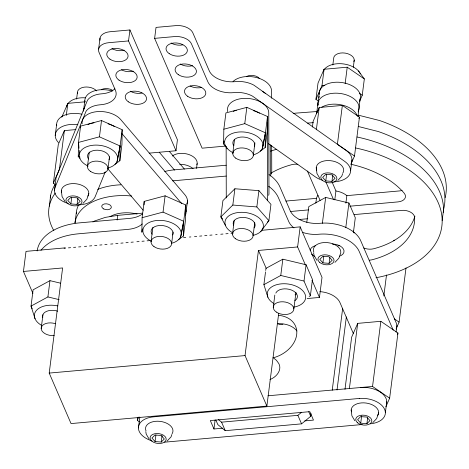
<?xml version="1.0" encoding="UTF-8"?>
<svg xmlns="http://www.w3.org/2000/svg" width="469" height="469" viewBox="0 0 469 469"><rect width="100%" height="100%" fill="white"/><g stroke="black" fill="none" stroke-linecap="round" stroke-linejoin="round"><path stroke-width="0.7" d="M80.568 127.521L80.592 126.114L101.515 120.539L122.186 129.708L121.934 144.452L119.853 160.738L115.028 164.332M119.853 160.738L120.111 145.994L122.186 129.708M141.855 232.419L142.107 217.68L144.188 201.389L165.111 195.813L185.783 204.982L185.531 219.727L183.449 236.013L178.625 239.606M144.124 204.9L144.188 201.389M183.449 236.013L183.707 221.268L185.783 204.982M227.078 148.268L223.584 143.954L223.836 129.215L225.917 112.929L246.841 107.354L267.512 116.517L267.26 131.261L265.178 147.547L260.354 151.147M265.178 147.547L265.436 132.809L267.512 116.517M32.93 293.377L23.45 271.451L26.012 251.366L65.179 247.867M55.236 135.389L56.632 124.42M49.28 206.196L50.681 195.233M55.723 184.798L53.366 183.18L58.308 144.417L64.364 130.611L75.943 129.579M54.463 190.748L55.864 179.779A20.747 12.622 7.3 0 1 56.438 176.532L87.457 100.243A20.747 12.622 7.3 0 1 101.111 93.864L102.389 93.753A20.747 12.622 7.3 0 0 114.858 88.782M64.364 130.611L59.422 169.379L53.366 183.18M66.311 115.397L67.847 103.356L85.211 101.808M41.19 328.47L42.943 314.717M35.058 318.762L31.036 306.099L47.902 296.936L49.978 280.65L60.542 283.182M76.594 99.076L77.42 92.592M80.592 126.114L78.511 142.406L78.259 157.144L78.528 155.022M278.715 313.274L266.873 406.078L71.042 423.577L49.204 373.084L62.617 267.951L23.45 271.451M70.889 203.933L67.782 200.404L70.842 197.355L77.022 197.83L80.135 201.359L77.068 204.408L70.889 203.933L71.722 197.414M83.5 110.971L84.813 100.688M77.068 204.408L77.901 197.895M76.383 212.158L74.993 223.021A55.459 33.745 7.3 0 1 131.736 196.013M98.625 49.016L100.026 38.048M87.439 166.595L89.286 152.114M79.009 148.239L78.511 142.406L99.44 136.831L101.515 120.539M108.022 168.371L109.5 156.787M149.195 153.14L176.022 150.748L128.529 40.926L129.931 29.963L110.027 31.74A13.83 8.419 7.3 0 0 100.049 40.258M117.127 220.055L117.725 215.365L142.494 213.155M225.313 146.105L202.116 148.181L154.629 38.364L156.025 27.395L175.928 25.619A13.83 8.419 7.3 0 1 192.847 32.877L209.25 70.807A20.747 12.622 7.3 0 0 234.635 81.7L235.919 81.588A20.747 12.622 7.3 0 1 253.864 85.141L346.099 150.414A20.747 12.622 7.3 0 1 351.703 161.858M141.943 231.709L142.306 228.878M151.036 241.869L152.882 227.389M142.107 217.68L163.036 212.105L165.111 195.813M139.662 422.006L137.306 420.388L137.675 417.492M138.419 427.957L139.821 416.988M176.022 150.748L177.417 139.78L129.931 29.963M171.619 243.646L173.096 232.061M155.069 441.564L151.956 438.034L155.022 434.986L161.195 435.461L164.308 438.99L161.242 442.038L155.069 441.564L155.901 435.05M186.082 211.806L187.483 200.843M161.242 442.038L162.075 435.525M196.54 168.43L197.15 163.628M223.584 143.954L223.942 141.122M232.765 153.404L234.518 139.651M225.618 225.806L220.846 216.889L232.823 205.047L234.899 188.761L258.917 190.654L270.959 204.39L268.884 220.676L260.828 231.434M223.836 129.215L244.765 123.64L246.841 107.354M232.501 234.043L234.254 220.289M222.681 428.215L213.964 428.988L215.101 420.083M253.348 155.18L254.919 142.875M253.084 235.667L254.749 222.634M267.318 222.224L268.884 220.676L256.836 206.946L258.917 190.654M266.873 406.078L245.035 355.584L258.448 250.452L297.616 246.952L305.372 264.891M267.922 297.299L263.895 284.636L265.524 271.891M265.706 270.472L265.976 268.35L282.842 259.187L306.081 264.762L312.46 279.506L310.378 295.792L309.13 296.472M273.257 307.365L274.828 295.054M263.895 284.636L280.761 275.473L282.842 259.187M312.413 127.052L313.145 121.295L319.201 107.489L342.358 105.419L359.459 117.156L354.5 156.03L351.035 163.916M318.891 101.38L315.942 99.358L318.023 83.072L324.079 69.271L347.236 67.202L364.331 78.933L362.256 95.219L359.371 101.791M297.616 246.952L300.178 226.867L261.737 230.302M318.052 105.22L318.228 103.848M318.492 101.791L318.668 100.419M319.014 97.675L319.19 96.309M316.352 129.807L319.201 107.489M315.942 99.358L321.998 85.557L324.079 69.271M293.84 308.919L295.968 292.269M306.796 222.394L308.813 206.589L325.679 197.426L348.924 203.007L355.297 217.745L353.462 232.114M310.378 295.792L304.006 281.054L306.081 264.762M332.826 65.003L333.652 58.508A10.347 6.296 7.3 0 1 345.219 53.108A10.347 6.296 7.3 0 1 353.907 61.674M315.842 203.141L316.452 198.346A17.289 10.523 7.3 0 1 318.023 195.333M325.791 180.911L322.678 177.382L325.744 174.333L331.917 174.808L335.03 178.337L331.964 181.386L325.791 180.911L326.617 174.398M322.379 223.285L325.679 197.426M331.964 181.386L332.797 174.873M342.358 105.419L337.399 144.294L354.5 156.03M345.155 83.488L347.236 67.202M322.912 262.869L319.799 259.339L322.865 256.291L329.039 256.766L332.152 260.295L329.086 263.344L322.912 262.869L323.745 256.35M307.125 298.548L319.453 297.446L322.015 277.361L300.178 226.867M334.79 199.853L335.927 190.942L332.175 182.259M353.321 67.284L354.242 60.061M329.086 263.344L329.824 257.551M215.851 420.025L217.833 424.609L225.255 430.671L301.549 423.853L310.713 416.308L311.058 413.588M345.893 203.171L346.855 195.632A17.289 10.523 7.3 0 0 335.927 190.942M350.589 170.863L351.99 159.9M357.894 116.675L360.169 98.853A20.747 12.622 7.3 0 0 343.337 82.773A20.747 12.622 7.3 0 0 319.477 91.32L316.681 113.252A20.747 12.622 7.3 0 1 318.052 110.45M345.805 227.43L348.924 203.007M332.228 390.231L342.663 308.42M337.018 390.05L346.345 316.933M344.991 389.299L351.639 337.176L357.7 323.376L380.851 321.306L397.952 333.037L389.639 398.187L385.893 406.734M349.387 388.525L357.7 323.376M360.725 423.185L357.618 419.661L360.679 416.607L366.858 417.082L369.971 420.611L366.905 423.665L360.725 423.185L361.652 415.95M366.905 423.665L367.643 417.873M383.835 295.927L386.509 274.969M389.639 398.187L372.544 386.456L380.851 321.306M385.366 412.702L386.767 401.734M396.053 332.058L396.838 325.891M396.205 328.687L399.09 322.115L406.007 267.91M442.173 220.506L443.574 209.537M117.701 158.657L120.111 145.994L99.44 136.831M181.298 233.931L183.707 221.268L163.036 212.105M263.027 145.472L265.436 132.809L244.765 123.64M116.998 161.653L120.111 145.994M180.594 236.927L183.707 221.268M262.323 148.468L265.436 132.809M359.565 100.888L360.169 98.853M358.158 111.886L358.773 109.822A20.747 12.622 7.3 0 0 339.579 93.384A20.747 12.622 7.3 0 0 317.853 105.173M88.788 193.574L86.865 199.249L82.937 203.429M378.624 412.831L376.701 418.506L372.773 422.686M171.865 434.487L171.044 436.885L167.116 441.065M342.587 173.835L341.76 176.233L337.838 180.407M339.708 255.793L338.888 258.185L334.96 262.364M105.238 171.906L95.166 196.675A20.747 12.622 7.3 0 1 78.294 204.883M61.785 117.162L67.847 103.356M137.306 420.388L138.748 417.105M358.879 118.469L359.459 117.156M397.378 334.35L397.952 333.037M234.899 188.761L222.922 200.603L220.846 216.889L222.775 219.087M218.396 419.562L221.579 422.164L297.874 415.346L301.643 412.239M92.909 221.989L94.709 220.934L105.425 217.358L117.725 215.365M49.978 280.65L33.111 289.813L31.036 306.099L32.191 308.778M154.629 38.364L174.527 36.582A13.83 8.419 7.3 0 1 191.452 43.846L207.849 81.776A20.747 12.622 7.3 0 0 233.234 92.669L234.518 92.551A20.747 12.622 7.3 0 1 252.469 96.11L344.697 161.383A20.747 12.622 7.3 0 1 349.639 174.462A20.747 12.622 7.3 0 1 333.77 181.855M128.529 40.926L108.626 42.708A13.83 8.419 7.3 0 0 99.012 52.34L115.415 90.271A20.747 12.622 7.3 0 1 100.993 104.722L99.709 104.833A20.747 12.622 7.3 0 0 86.056 111.212L55.037 187.5A20.747 12.622 7.3 0 0 68.304 203.528M321.998 85.557L324.894 85.299M226.164 165.229L173.993 169.889A41.495 25.25 7.3 0 0 164.73 171.496M172.592 180.858L226.216 176.068M285.856 201.078L316.452 198.346M346.855 195.632L399.307 190.942A10.377 6.314 7.3 0 0 402.144 190.391M290.282 211.525L308.496 209.901M349.827 206.208L397.911 201.91A10.377 6.314 7.3 0 0 404.184 193.199A82.99 50.5 7.3 0 0 350.724 164.22M299.034 219.515L307.775 218.736M354.206 214.591L401.564 210.358A10.377 6.314 7.3 0 1 414.619 217.335A82.99 50.5 7.3 0 1 372.322 259.715A10.377 6.314 7.3 0 1 369.414 260.148M64.054 248.248L65.508 248.119M68.427 247.861L70.608 247.661M73.522 247.403L75.708 247.21M78.622 246.946L80.809 246.753M84.449 246.424L86.636 246.231M89.55 245.973L91.736 245.774M94.65 245.516L96.837 245.322M99.75 245.058L101.931 244.865M104.845 244.607L107.032 244.408M110.672 244.085L112.859 243.886M115.773 243.628L117.959 243.434M120.873 243.171L123.06 242.977M125.973 242.719L128.16 242.52M131.074 242.262L133.255 242.068M136.901 241.74L139.088 241.547M142.001 241.283L144.182 241.089M147.096 240.832L149.283 240.632M183.561 237.572L185.747 237.373M189.4 237.05L190.86 236.921M194.506 236.593L196.693 236.399M199.612 236.136L201.799 235.942M204.719 235.678L206.905 235.485M209.825 235.221L212.011 235.028M215.658 234.699L217.118 234.57M220.764 234.248L222.957 234.049M225.876 233.791L228.063 233.591M230.983 233.333L233.169 233.14M49.204 373.084L245.035 355.584M268.022 395.777L372.544 386.456M359.242 398.468L153.586 416.847A20.747 12.622 7.3 0 0 138.437 427.335A20.747 12.622 7.3 0 0 151.927 440.854M304.756 420.881L313.474 420.101L309.827 411.665L210.317 420.558L213.964 428.988M164.543 442.185L362.179 424.527M317.577 111.47L295.359 113.17A110.655 67.331 7.3 0 0 293.154 113.557M307.576 123.095L313.31 122.655M232.823 205.047L256.836 206.946M280.761 275.473L304.006 281.054M47.902 296.936L59.17 299.644M358.357 115.169L379.614 120.539A110.655 67.331 7.3 0 1 445.192 197.637M358.375 126.495L378.213 131.508A110.655 67.331 7.3 0 1 443.797 208.599M359.307 93.196L362.256 95.219M394.37 318.879L399.09 322.115M268.415 143.672L315.197 176.778A20.747 12.622 7.3 0 0 322.479 180.313M273.873 358.21L276.364 360.245L278.053 362.49A13.794 10.295 -23.4 0 1 269.974 379.544M169.274 151.364L184.399 169.075M159.372 152.372L174.491 170.083M121.618 133.243L181.632 203.528M107.706 168.658L143.186 210.212M358.445 70.919L364.331 78.933M319.887 178.472L316.962 173.553L316.264 167.597M317.015 260.43L314.083 255.511L313.632 252.979M354.828 420.752L351.902 415.833L351.205 409.871M64.992 201.494L62.066 196.575L61.369 190.619M149.171 439.125L146.24 434.206L145.789 431.679M353.251 231L354.118 233.005M393.227 330.153L359.219 251.495A32.894 20.015 7.3 0 0 318.979 234.224L318.351 234.283A24.206 14.727 7.3 0 1 302.898 232.489M325.867 181.872L333.377 199.237M307.4 171.033L320.104 200.421M353.462 333.787L339.949 302.552A20.747 12.622 7.3 0 0 319.887 291.624M311.985 280.175L319.453 297.446M258.448 250.452L266.21 268.391M308.731 411.723L310.713 416.308M297.874 415.346L301.549 423.853M221.579 422.164L225.255 430.671M79.197 150.426L79.507 154.072M79.695 156.259L79.882 158.452M271.563 98.203L271.545 90.939A20.747 12.622 7.3 0 0 256.209 77.473A20.747 12.622 7.3 0 0 233.005 81.553M271.68 145.425L271.744 170.857A20.753 12.628 7.3 0 1 271.234 174.151M270.255 144.769L270.332 176.01M267.553 200.744L267.359 123.728A20.747 12.622 7.3 0 0 267.242 122.397M227.477 111.657L227.471 109.506A20.747 12.622 7.3 0 1 248.083 98.443A20.747 12.622 7.3 0 1 268.76 112.765L268.96 192.683A20.753 12.628 7.3 0 1 268.667 195.339M226.14 146.41L226.269 197.947M323.276 71.106A19.311 11.748 7.3 0 1 341.737 63.749A19.311 11.748 7.3 0 1 360.397 73.914M316.739 170.259A13.794 8.395 7.3 0 1 330.598 160.697A13.794 8.395 7.3 0 1 342.821 173.073M201.33 87.504A10.723 6.525 7.3 0 1 190.109 85.979M182.875 44.825A10.723 6.525 7.3 0 1 171.109 42.984M192.566 65.666A10.723 6.525 7.3 0 1 180.19 63.977M101.228 89.714A8.108 4.936 7.3 0 1 112.624 90.335M88.102 166.102A19.311 11.748 7.3 0 1 84.221 147.952A19.311 11.748 7.3 0 1 113.492 150.819A19.311 11.748 7.3 0 1 107.923 168.043M88.494 158.991A11.033 6.713 7.3 0 1 97.652 150.203A11.033 6.713 7.3 0 1 109.066 159.659M296.086 294.057A10.347 6.296 7.3 0 1 295.065 294.884M274.007 303.654A19.311 11.748 7.3 0 1 273.996 285.65A19.311 11.748 7.3 0 1 302.898 290.856A19.311 11.748 7.3 0 1 293.588 307.177M275.819 293.096A11.033 6.713 7.3 0 1 291.448 290.035A11.033 6.713 7.3 0 1 294.901 300.623M41.706 325.445A19.311 11.748 7.3 0 1 36.219 310.666A19.311 11.748 7.3 0 1 57.734 305.911M42.785 317.466A11.033 6.713 7.3 0 1 46.648 311.322A11.033 6.713 7.3 0 1 57.716 311.187M54.216 335.57A10.347 6.296 7.3 0 1 41.208 328.06A10.347 6.296 7.3 0 1 55.354 323.698M109.981 216.66A27.589 16.784 7.3 0 1 137.112 214.04M76.271 213.506A55.459 33.745 7.3 0 1 78.575 204.953M97.693 189.388A55.459 33.745 7.3 0 1 120.896 184.786M142.254 223.953A24.206 14.727 7.3 0 1 128.107 229.364L78.475 233.802A58.783 35.767 7.3 0 0 40.955 250.317M332.322 244.056A10.377 6.314 7.3 0 1 343.372 248.951A10.377 6.314 7.3 0 1 339.527 256.168M293.963 227.899A24.206 14.727 7.3 0 1 288.74 221.573L278.428 197.725A41.495 25.25 7.3 0 0 268.69 186.293M314.799 256.49A10.377 6.314 7.3 0 1 311.568 254.139M310.185 250.311A10.377 6.314 7.3 0 1 315.25 245.75M396.188 329.127A20.747 12.622 7.3 0 0 396.082 322.543L360.614 240.527A32.894 20.015 7.3 0 0 320.374 223.262L319.752 223.314A24.206 14.727 7.3 0 1 290.141 210.61L279.829 186.756A41.495 25.25 7.3 0 0 269.013 174.562M37.133 250.968A58.783 35.767 7.3 0 1 79.877 222.834L129.508 218.396A24.206 14.727 7.3 0 0 142.318 214.081M339.767 245.527A10.377 6.314 7.3 0 1 337.879 245.826M232.788 232.817A19.311 11.748 7.3 0 1 230.396 214.878A19.311 11.748 7.3 0 1 259.322 218.161A19.311 11.748 7.3 0 1 253.805 235.204M233.568 225.126A11.033 6.713 7.3 0 1 245.111 217.563A11.033 6.713 7.3 0 1 254.128 227.852M262.347 91.367A20.747 12.622 7.3 0 1 265.29 93.36M233.222 111.423A20.747 12.622 7.3 0 1 236.364 110.297M253.313 110.608A20.747 12.622 7.3 0 1 259.562 113.193M151.1 241.084A19.311 11.748 7.3 0 1 148.14 223.039A19.311 11.748 7.3 0 1 177.235 226.216A19.311 11.748 7.3 0 1 171.519 243.317M152.091 234.266A11.033 6.713 7.3 0 1 161.248 225.478A11.033 6.713 7.3 0 1 172.662 234.934M83.453 111.001A20.747 12.622 7.3 0 1 84.174 108.439M84.901 102.025A20.747 12.622 7.3 0 1 112.29 91.045M87.967 124.502A20.747 12.622 7.3 0 1 93.935 122.819M108.105 123.839A20.747 12.622 7.3 0 1 114.313 126.472M185.536 209.098A20.753 12.628 7.3 0 1 185.466 215.089M82.116 123.851A20.747 12.622 7.3 0 1 96.503 111.698A20.747 12.622 7.3 0 1 120.656 119.507L184.446 194.225A20.753 12.628 7.3 0 1 186.867 204.121M233.427 152.917A19.311 11.748 7.3 0 1 229.54 134.767A19.311 11.748 7.3 0 1 258.812 137.628A19.311 11.748 7.3 0 1 253.248 154.852M233.82 145.8A11.033 6.713 7.3 0 1 242.971 137.012A11.033 6.713 7.3 0 1 254.391 146.469M319.254 94.205A20.747 12.622 7.3 0 1 319.319 92.024M393.673 240.82A13.83 8.419 7.3 0 1 394.652 240.151M414.913 216.121A82.99 50.5 7.3 0 1 373.723 248.746A10.377 6.314 7.3 0 1 363.768 247.984M321.757 107.19A20.747 12.622 7.3 0 1 341.989 105.009A20.747 12.622 7.3 0 1 357.032 115.345M246.553 76.523A8.108 4.936 7.3 0 1 259.515 78.487M66.516 106.985A19.311 11.748 7.3 0 1 85.505 97.839M77.59 93.706A10.347 6.296 7.3 0 1 84.127 87.158A10.347 6.296 7.3 0 1 96.591 90.88M61.603 192.618A13.794 8.395 7.3 0 1 76.236 183.784A13.794 8.395 7.3 0 1 87.926 196.089M142.066 93.038A10.723 6.525 7.3 0 1 130.3 91.191M124.221 50.201A10.723 6.525 7.3 0 1 111.845 48.512M133.302 71.194A10.723 6.525 7.3 0 1 121.471 69.822M313.867 252.216A13.794 8.395 7.3 0 1 327.72 242.655A13.794 8.395 7.3 0 1 339.943 255.025M357.067 136.995A110.655 67.331 7.3 0 1 443.51 212.351M355.672 147.964A110.655 67.331 7.3 0 1 441.657 214.368A110.655 67.331 7.3 0 1 375.986 277.742M270.666 151.112A110.655 67.331 7.3 0 1 276.382 149.359M271.035 173.125A82.99 50.5 7.3 0 1 291.841 164.642A10.377 6.314 7.3 0 1 297.844 164.349M146.023 430.911A13.794 8.395 7.3 0 1 159.876 421.35A13.794 8.395 7.3 0 1 172.1 433.725M351.439 411.87A13.794 8.395 7.3 0 1 366.072 403.035A13.794 8.395 7.3 0 1 377.762 415.346M282.924 324.173A4.831 3.605 -23.4 0 1 278.434 323.95M277.29 323.768A27.665 20.654 -23.4 0 1 297.012 330.991M278.387 315.297A27.665 20.654 -23.4 0 1 296.678 334.719A27.665 20.654 -23.4 0 1 272.952 357.894M359.248 398.468A20.753 12.628 7.3 0 1 384.627 409.361A20.753 12.628 7.3 0 1 370.205 423.812M360.643 387.5A20.753 12.628 7.3 0 1 386.345 404.342M58.432 142.553A20.747 12.622 7.3 0 1 58.297 129.104A20.747 12.622 7.3 0 1 77.877 124.69M56.708 125.633A20.747 12.622 7.3 0 1 82.016 114.225M179.65 164.308A13.83 8.419 7.3 0 1 193.14 168.717M53.871 230.672A82.99 50.5 7.3 0 1 55.307 193.029M172.246 156.042A13.83 8.419 7.3 0 1 189.03 154.582A13.83 8.419 7.3 0 1 196.874 164.754M50.242 197.941A82.99 50.5 7.3 0 1 55.149 184.34M322.619 180.506A8.108 4.936 7.3 0 0 336.402 180.207A8.108 4.936 7.3 0 0 327.538 172.862A8.108 4.936 7.3 0 0 322.619 180.506M187.659 96.303A10.723 6.525 7.3 0 0 205.469 94.709A10.723 6.525 7.3 0 0 192.313 85.686A10.723 6.525 7.3 0 0 187.659 96.303M178.279 74.618A10.723 6.525 7.3 0 0 196.089 73.023A10.723 6.525 7.3 0 0 182.939 64.001A10.723 6.525 7.3 0 0 178.279 74.618M169.203 53.624A10.723 6.525 7.3 0 0 187.014 52.03A10.723 6.525 7.3 0 0 173.858 43.007A10.723 6.525 7.3 0 0 169.203 53.624M103.778 208.963A4.831 2.937 7.3 0 0 111.323 207.409A4.831 2.937 7.3 0 0 104.517 203.927A4.831 2.937 7.3 0 0 103.778 208.963M90.376 171.32A10.347 6.296 7.3 0 0 107.647 169.977A10.347 6.296 7.3 0 0 95.172 161.148A10.347 6.296 7.3 0 0 90.376 171.32M276.323 312.067A10.347 6.296 7.3 0 0 293.512 310.531A10.347 6.296 7.3 0 0 280.82 301.825A10.347 6.296 7.3 0 0 276.323 312.067M235.526 238.756A10.347 6.296 7.3 0 0 252.738 237.279A10.347 6.296 7.3 0 0 240.11 228.532A10.347 6.296 7.3 0 0 235.526 238.756M153.973 246.594A10.347 6.296 7.3 0 0 171.244 245.252A10.347 6.296 7.3 0 0 158.768 236.423A10.347 6.296 7.3 0 0 153.973 246.594M235.702 158.129A10.347 6.296 7.3 0 0 252.973 156.787A10.347 6.296 7.3 0 0 240.497 147.958A10.347 6.296 7.3 0 0 235.702 158.129M67.724 203.528A8.108 4.936 7.3 0 0 81.506 203.229A8.108 4.936 7.3 0 0 72.642 195.884A8.108 4.936 7.3 0 0 67.724 203.528M128.389 101.832A10.723 6.525 7.3 0 0 146.205 100.237A10.723 6.525 7.3 0 0 133.049 91.215A10.723 6.525 7.3 0 0 128.389 101.832M109.934 59.153A10.723 6.525 7.3 0 0 127.744 57.558A10.723 6.525 7.3 0 0 114.594 48.536A10.723 6.525 7.3 0 0 109.934 59.153M119.015 80.146A10.723 6.525 7.3 0 0 136.825 78.552A10.723 6.525 7.3 0 0 123.675 69.529A10.723 6.525 7.3 0 0 119.015 80.146M319.741 262.464A8.108 4.936 7.3 0 0 333.529 262.165A8.108 4.936 7.3 0 0 324.659 254.819A8.108 4.936 7.3 0 0 319.741 262.464M151.897 441.165A8.108 4.936 7.3 0 0 165.686 440.86A8.108 4.936 7.3 0 0 156.816 433.514A8.108 4.936 7.3 0 0 151.897 441.165M357.56 422.786A8.108 4.936 7.3 0 0 371.342 422.481A8.108 4.936 7.3 0 0 362.478 415.141A8.108 4.936 7.3 0 0 357.56 422.786"/></g></svg>
